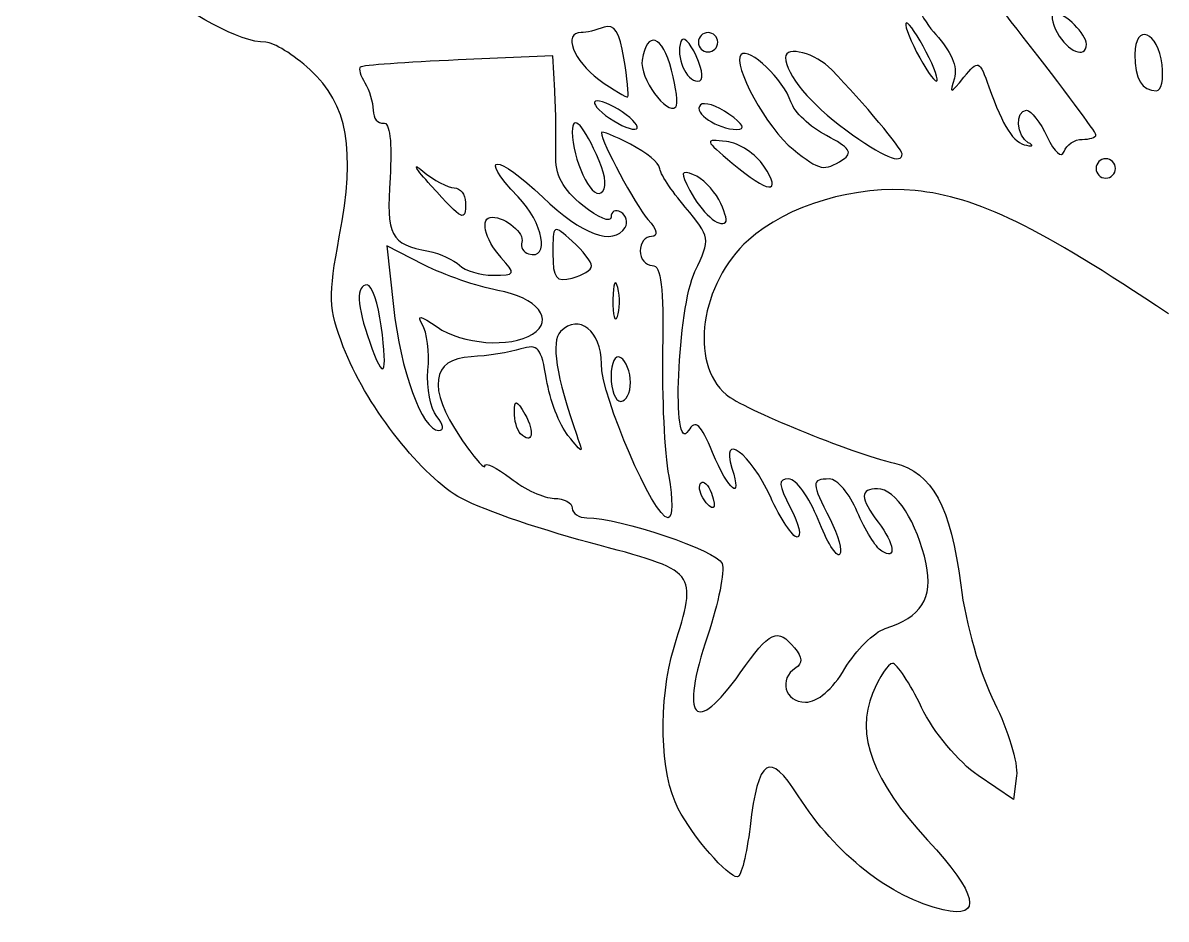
# Model space of a CAD drawing. Extents: x 0 to 45.7, y -0.3 to 36.
# Drawn here: x 20.71 to 28.83, y 0.25 to 6.6 of the extents above; entities that cross this region are included whole.
import ezdxf

# ---------------------------------------------------------------- set-up
doc = ezdxf.new("R2010")
doc.units = 0
doc.layers.add('Image', color=7, linetype='CONTINUOUS')

msp = doc.modelspace()

# ---------------------------------------------------------------- linework, layer by layer
at = {"layer": 'Image', "color": 7}
for points in [[(25.644408, 6.465969)], [(28.260428, 6.452237)], [(24.978664, 6.352605)], [(25.490645, 6.370359)], [(27.124535, 6.39697)], [(25.316914, 6.268965)], [(28.79855, 6.305602)], [(24.994447, 5.951617)], [(25.724114, 5.956486)], [(24.802639, 5.624893)], [(26.532182, 5.633757)], [(26.952436, 5.674728)], [(25.971925, 5.588063)], [(28.466989, 5.570802)], [(23.609194, 5.449175)], [(25.651909, 5.350218)], [(24.749431, 4.879687)], [(24.934854, 4.725927)], [(23.255831, 4.453345)], [(25.024816, 4.052169)], [(23.650815, 3.811845)], [(24.244531, 3.689195)], [(25.538362, 3.234801)]]:
    msp.add_lwpolyline(points, close=True, dxfattribs=at)
for points in [[(24.487877, 6.124647), (24.473907, 6.368776), (23.802689, 6.34049)], [(23.558383, 4.887485), (23.296715, 5.021486), (23.3428, 4.590497)], [(24.105961, 4.939322), (24.10609, 4.939343)], [(25.803896, 1.992431), (25.803767, 1.992487)], [(27.764913, 1.260925), (27.743693, 1.092925), (27.492897, 1.264053)]]:
    msp.add_lwpolyline(points, dxfattribs=at)
for points in [[(22.436206, 6.465807), (22.059499, 6.465807), (21.091913, 7.224808), (20.712481, 7.817961)], [(27.81253, 6.502291), (27.341325, 7.105092), (27.185241, 7.368456), (27.365055, 7.257326)], [(26.980615, 6.946845), (27.002707, 6.813915), (27.097976, 6.621996), (27.192226, 6.520351)], [(28.037739, 6.672535), (28.00607, 6.672535), (28.013423, 6.610574), (28.053905, 6.534848)], [(28.260455, 6.452237), (28.260455, 6.524635), (28.110933, 6.672535), (28.037739, 6.672535)], [(24.837464, 6.572776), (24.782856, 6.551794), (24.709733, 6.534631), (24.674959, 6.534631)], [(24.978667, 6.352645), (24.948271, 6.539724), (24.909393, 6.600377), (24.837464, 6.572776)], [(26.983316, 6.603505), (26.964372, 6.603505), (26.996942, 6.510564), (27.05569, 6.39697)], [(27.124535, 6.39697), (27.065803, 6.510564), (27.002255, 6.603505), (26.983316, 6.603505)], [(28.798573, 6.305602), (28.770432, 6.542703), (28.604676, 6.606119), (28.604676, 6.379751)], [(24.674959, 6.534631), (24.543365, 6.534631), (24.619256, 6.334116), (24.800943, 6.201768)], [(25.316948, 6.268965), (25.252612, 6.517226), (25.141267, 6.554641), (25.107202, 6.33945)], [(25.490639, 6.370359), (25.445562, 6.469308), (25.396815, 6.514755), (25.38235, 6.471348)], [(25.575552, 6.534819), (25.537682, 6.534819), (25.506716, 6.503841), (25.506716, 6.465969)], [(25.644408, 6.465969), (25.644408, 6.503836), (25.61343, 6.534819), (25.575552, 6.534819)], [(27.192226, 6.520351), (27.299253, 6.404932), (27.348825, 6.288883), (27.324267, 6.211291)], [(28.328858, 5.809483), (28.328858, 5.827184), (28.096516, 6.139006), (27.81253, 6.502291)], [(28.053905, 6.534848), (28.126663, 6.398883), (28.260428, 6.345374), (28.260428, 6.452237)], [(22.750704, 6.271089), (22.633451, 6.378185), (22.491922, 6.465807), (22.436206, 6.465807)], [(25.38235, 6.471348), (25.345793, 6.361598), (25.419305, 6.190434), (25.50308, 6.190434)], [(25.506716, 6.465969), (25.506716, 6.428099), (25.537693, 6.397121), (25.575552, 6.397121)], [(25.575552, 6.397121), (25.61342, 6.397121), (25.644408, 6.428133), (25.644408, 6.465969)], [(26.163847, 6.042883), (26.114332, 6.198892), (25.866042, 6.434991), (25.810209, 6.379156)], [(26.453317, 6.271505), (26.340851, 6.388639), (26.126308, 6.445424), (26.126308, 6.358039)], [(23.802689, 6.34049), (23.433513, 6.324932), (23.12061, 6.302342), (23.107355, 6.29025)], [(25.00535, 6.079163), (25.013737, 6.087524), (25.001725, 6.210582), (24.978664, 6.352605)], [(25.107202, 6.33945), (25.087437, 6.214355), (25.282793, 5.943587), (25.346727, 6.007519)], [(25.50308, 6.190434), (25.546691, 6.190434), (25.542064, 6.257445), (25.490645, 6.370359)], [(25.810209, 6.379156), (25.742962, 6.311909), (25.995799, 5.850541), (26.178753, 5.706626)], [(26.126308, 6.358039), (26.126308, 6.239069), (26.305082, 6.02387), (26.553283, 5.84408)], [(27.05569, 6.39697), (27.114433, 6.283379), (27.177989, 6.190449), (27.196917, 6.190449)], [(27.196917, 6.190449), (27.215861, 6.190449), (27.183291, 6.283379), (27.124535, 6.39697)], [(27.391654, 6.217694), (27.494429, 6.343546), (27.500988, 6.341011), (27.569343, 6.148846)], [(28.604676, 6.379751), (28.604676, 6.205279), (28.654513, 6.121597), (28.758415, 6.121597)], [(22.958542, 5.086097), (23.075832, 5.707732), (23.02019, 6.024944), (22.750704, 6.271089)], [(23.107355, 6.29025), (23.094073, 6.278212), (23.108413, 6.22751), (23.139967, 6.177665)], [(25.346727, 6.007519), (25.363343, 6.024135), (25.350008, 6.141753), (25.316914, 6.268965)], [(26.952436, 5.674728), (26.952436, 5.70974), (26.68051, 6.034874), (26.453317, 6.271505)], [(28.758415, 6.121597), (28.792483, 6.121597), (28.810548, 6.204398), (28.79855, 6.305602)], [(23.139967, 6.177665), (23.171125, 6.127814), (23.197488, 6.04056), (23.198499, 5.983762)], [(24.800943, 6.201768), (24.904999, 6.125965), (24.996981, 6.070791), (25.00535, 6.079163)], [(27.324267, 6.211291), (27.288236, 6.097443), (27.293871, 6.097991), (27.391654, 6.217694)], [(24.49465, 5.673974), (24.498645, 5.78757), (24.495444, 5.990374), (24.487877, 6.124647)], [(27.569343, 6.148846), (27.671001, 5.863096), (27.741823, 5.75328), (27.836356, 5.734854)], [(24.78791, 6.050508), (24.747817, 6.049715), (24.775183, 6.002825), (24.848648, 5.947233)], [(24.994447, 5.951617), (24.920943, 6.007214), (24.828005, 6.051704), (24.78791, 6.050508)], [(25.521471, 6.021592), (25.466237, 5.966349), (25.640836, 5.848702), (25.780197, 5.847247)], [(25.724114, 5.956486), (25.637521, 6.017144), (25.546321, 6.046442), (25.521471, 6.021592)], [(26.416588, 5.804062), (26.300171, 5.864265), (26.186437, 5.971731), (26.163847, 6.042883)], [(23.198499, 5.983762), (23.199292, 5.926977), (23.232603, 5.886096), (23.272042, 5.892938)], [(24.802607, 5.624893), (24.694832, 5.878775), (24.611747, 5.968059), (24.611747, 5.830001)], [(24.848648, 5.947233), (24.922149, 5.891647), (25.015095, 5.847144), (25.055182, 5.848356)], [(25.055182, 5.848356), (25.095277, 5.849149), (25.067935, 5.896031), (24.994447, 5.951617)], [(25.780197, 5.847247), (25.845531, 5.846453), (25.825608, 5.885434), (25.724114, 5.956486)], [(27.848659, 5.75364), (27.764098, 5.795558), (27.753647, 5.983696), (27.835906, 5.983696)], [(27.835906, 5.983696), (27.867683, 5.983696), (27.933712, 5.8985), (27.982618, 5.794367)], [(23.272042, 5.892938), (23.317403, 5.90077), (23.33437, 5.757849), (23.318225, 5.504529)], [(26.553283, 5.84408), (26.819208, 5.651439), (26.952436, 5.594913), (26.952436, 5.674728)], [(24.611747, 5.830001), (24.611747, 5.638342), (24.745674, 5.353811), (24.815551, 5.39701)], [(25.025046, 5.742996), (24.911449, 5.801733), (24.818512, 5.838267), (24.818512, 5.824183)], [(24.818512, 5.824183), (24.818512, 5.759167), (25.056142, 5.317238), (25.149056, 5.20946)], [(25.705355, 5.761961), (25.546776, 5.780403), (25.548226, 5.775058), (25.747677, 5.607404)], [(25.971923, 5.58801), (25.915635, 5.673204), (25.795683, 5.751483), (25.705355, 5.761961)], [(26.532182, 5.633757), (26.606406, 5.68076), (26.580101, 5.719506), (26.416588, 5.804062)], [(27.982618, 5.794367), (28.033905, 5.685197), (28.084713, 5.641488), (28.10267, 5.691116)], [(28.10267, 5.691116), (28.119762, 5.73845), (28.177695, 5.777161), (28.231329, 5.777161)], [(28.231329, 5.777161), (28.284974, 5.777161), (28.328858, 5.79174), (28.328858, 5.809483)], [(24.227291, 5.370289), (23.929563, 5.681051), (24.078314, 5.678315), (24.402255, 5.367009)], [(25.231572, 5.5744), (25.231572, 5.608397), (25.13864, 5.684255), (25.025046, 5.742996)], [(26.178753, 5.706626), (26.373326, 5.553575), (26.39763, 5.548566), (26.532182, 5.633757)], [(27.836356, 5.734854), (27.881957, 5.725938), (27.887463, 5.73459), (27.848659, 5.75364)], [(23.609194, 5.449175), (23.497979, 5.571638), (23.471385, 5.618104), (23.550102, 5.552445)], [(24.687286, 5.307316), (24.541778, 5.423921), (24.489422, 5.523584), (24.49465, 5.673974)], [(24.815551, 5.39701), (24.857207, 5.422754), (24.852347, 5.507656), (24.802639, 5.624893)], [(25.747677, 5.607404), (26.003982, 5.391959), (26.107366, 5.383008), (25.971925, 5.588063)], [(28.398147, 5.639649), (28.36028, 5.639649), (28.329294, 5.608674), (28.329294, 5.570802)], [(28.466989, 5.570802), (28.466989, 5.608669), (28.435977, 5.639649), (28.398147, 5.639649)], [(23.550102, 5.552445), (23.628807, 5.486773), (23.729487, 5.433036), (23.773828, 5.433036)], [(25.414037, 5.295767), (25.31368, 5.415028), (25.231572, 5.540412), (25.231572, 5.5744)], [(25.472613, 5.526664), (25.382171, 5.561388), (25.378186, 5.544153), (25.446605, 5.41429)], [(25.65189, 5.350218), (25.611975, 5.424722), (25.531343, 5.504135), (25.472613, 5.526664)], [(28.329294, 5.570802), (28.329294, 5.532932), (28.360272, 5.50196), (28.398147, 5.50196)], [(28.398147, 5.50196), (28.436017, 5.50196), (28.466989, 5.532937), (28.466989, 5.570802)], [(23.318225, 5.504529), (23.29182, 5.090627), (23.320871, 5.035252), (23.590866, 4.983238)], [(23.854466, 5.329776), (23.854466, 5.188116), (23.839728, 5.19528), (23.609194, 5.449175)], [(27.046361, 5.414253), (26.631795, 5.45706), (26.134248, 5.309313), (25.861676, 5.06252)], [(23.773828, 5.433036), (23.818199, 5.433036), (23.854466, 5.386567), (23.854466, 5.329776)], [(24.301975, 4.964706), (24.454791, 4.91843), (24.405933, 5.18384), (24.227291, 5.370289)], [(24.402255, 5.367009), (24.680732, 5.099446), (24.90397, 5.017753), (24.987472, 5.152862)], [(25.446605, 5.41429), (25.529213, 5.257402), (25.655301, 5.145607), (25.699637, 5.189944)], [(28.843058, 4.53938), (27.920528, 5.158035), (27.487949, 5.36867), (27.046361, 5.414253)], [(24.8871, 5.225324), (24.8871, 5.182334), (24.797183, 5.219239), (24.687286, 5.307316)], [(24.957077, 5.260191), (24.918575, 5.283977), (24.8871, 5.268261), (24.8871, 5.225324)], [(25.482882, 4.840664), (25.594256, 5.07422), (25.592896, 5.083197), (25.414037, 5.295767)], [(25.699637, 5.189944), (25.713316, 5.203623), (25.691752, 5.275695), (25.651909, 5.350218)], [(24.10609, 4.939343), (23.987988, 5.069847), (23.953706, 5.227298), (24.043791, 5.225459)], [(24.043791, 5.225459), (24.141116, 5.223607), (24.2748, 5.110637), (24.253956, 5.04809)], [(24.987472, 5.152862), (25.009247, 5.18802), (24.995595, 5.236402), (24.957077, 5.260191)], [(25.149056, 5.20946), (25.215475, 5.132415), (25.224254, 5.088989), (25.173424, 5.088989)], [(24.611747, 5.054442), (24.476913, 5.176469), (24.474058, 5.174688), (24.474058, 4.968289)], [(22.986866, 4.305077), (22.882636, 4.57799), (22.879424, 4.666687), (22.958542, 5.086097)], [(24.253956, 5.04809), (24.242473, 5.013697), (24.264089, 4.976171), (24.301975, 4.964706)], [(24.749431, 4.879687), (24.749431, 4.907358), (24.687482, 4.98591), (24.611747, 5.054442)], [(25.173424, 5.088989), (25.129731, 5.088989), (25.093922, 5.042515), (25.093922, 4.985717)], [(25.861676, 5.06252), (25.520506, 4.753613), (25.439509, 4.192693), (25.703487, 3.967119)], [(23.590866, 4.983238), (23.673419, 4.967363), (23.772667, 4.922627), (23.811423, 4.883886)], [(24.474058, 4.968289), (24.474058, 4.791425), (24.496177, 4.763331), (24.611747, 4.793542)], [(25.093922, 4.985717), (25.093922, 4.928916), (25.132665, 4.882473), (25.17997, 4.882492)], [(24.083701, 4.705967), (23.938693, 4.732081), (23.70229, 4.813782), (23.558383, 4.887485)], [(23.811423, 4.883886), (23.850161, 4.845143), (23.957936, 4.813425), (24.050885, 4.813425)], [(24.050885, 4.813425), (24.210262, 4.813425), (24.2134, 4.820648), (24.105961, 4.939322)], [(24.611747, 4.793542), (24.687482, 4.813332), (24.749431, 4.85211), (24.749431, 4.879687)], [(25.17997, 4.882492), (25.243182, 4.882513), (25.262684, 4.723575), (25.253448, 4.283627)], [(24.934828, 4.725927), (24.917339, 4.792917), (24.901996, 4.754724), (24.900506, 4.641178)], [(25.435974, 3.71097), (25.314673, 3.519149), (25.35876, 4.580329), (25.482882, 4.840664)], [(23.156972, 4.744612), (23.07589, 4.744612), (23.08183, 4.602673), (23.174011, 4.338309)], [(23.255818, 4.453345), (23.234334, 4.613545), (23.189849, 4.744612), (23.156972, 4.744612)], [(24.932209, 4.519401), (24.950994, 4.566015), (24.952238, 4.658945), (24.934854, 4.725927)], [(24.32919, 4.394557), (24.489229, 4.495895), (24.363366, 4.655558), (24.083701, 4.705967)], [(24.900506, 4.641178), (24.899448, 4.52759), (24.913418, 4.472792), (24.932209, 4.519401)], [(23.3428, 4.590497), (23.391261, 4.137326), (23.546866, 3.71202), (23.664203, 3.71202)], [(24.818416, 4.185628), (24.818416, 4.418915), (24.659351, 4.544399), (24.528948, 4.413996)], [(23.547337, 4.464979), (23.504707, 4.533866), (23.535007, 4.528595), (23.651837, 4.446775)], [(23.587612, 4.139829), (23.598407, 4.265331), (23.580309, 4.411636), (23.547337, 4.464979)], [(23.174011, 4.338309), (23.274479, 4.05009), (23.304298, 4.092008), (23.255831, 4.453345)], [(23.651837, 4.446775), (23.829013, 4.322675), (24.173699, 4.296108), (24.32919, 4.394557)], [(24.528948, 4.413996), (24.458709, 4.343757), (24.497426, 4.095053), (24.643727, 3.677688)], [(23.800287, 3.243638), (23.513078, 3.419213), (23.138525, 3.907974), (22.986866, 4.305077)], [(24.429041, 4.073442), (24.39301, 4.298801), (24.367549, 4.328927), (24.245791, 4.290279)], [(23.893436, 4.235037), (23.611464, 4.221172), (23.582418, 4.007891), (23.815762, 3.664488)], [(24.245791, 4.290279), (24.168019, 4.265567), (24.009469, 4.240741), (23.893436, 4.235037)], [(24.955968, 4.228337), (24.91695, 4.25252), (24.887129, 4.194598), (24.887129, 4.094709)], [(25.024816, 4.052169), (25.024816, 4.125655), (24.993838, 4.204935), (24.955968, 4.228337)], [(25.253448, 4.283627), (25.246516, 3.954228), (25.265777, 3.551479), (25.29621, 3.388622)], [(23.650802, 3.811835), (23.605249, 3.866738), (23.576801, 4.014331), (23.587612, 4.139829)], [(25.291342, 3.092518), (25.190392, 3.092518), (24.818416, 3.952289), (24.818416, 4.185628)], [(24.581428, 3.675836), (24.520635, 3.750573), (24.452063, 3.929498), (24.429041, 4.073442)], [(24.887129, 4.094709), (24.887129, 3.997819), (24.918143, 3.918536), (24.955968, 3.918536)], [(24.955968, 3.918536), (24.993838, 3.918536), (25.024816, 3.978665), (25.024816, 4.052169)], [(24.200756, 3.844066), (24.202608, 3.933583), (24.21589, 3.930596), (24.275908, 3.82745)], [(25.703487, 3.967119), (25.822795, 3.865172), (26.582712, 3.5554), (26.899469, 3.479599)], [(24.244589, 3.689166), (24.219295, 3.714407), (24.199615, 3.784114), (24.200756, 3.844066)], [(24.275908, 3.82745), (24.350042, 3.699976), (24.328542, 3.605203), (24.244531, 3.689195)], [(23.664203, 3.71202), (23.704698, 3.71202), (23.699033, 3.753624), (23.650815, 3.811845)], [(25.607948, 3.55608), (25.523194, 3.758934), (25.486938, 3.791586), (25.435974, 3.71097)], [(23.815762, 3.664488), (23.912859, 3.52161), (23.992287, 3.429641), (23.992287, 3.46011)], [(24.643727, 3.677688), (24.691644, 3.540845), (24.691305, 3.540845), (24.581428, 3.675836)], [(26.01786, 3.243135), (25.876919, 3.55037), (25.661166, 3.710092), (25.745338, 3.444878)], [(23.992287, 3.46011), (23.992287, 3.490579), (24.073919, 3.451299), (24.173678, 3.372818)], [(25.745338, 3.444878), (25.822772, 3.200902), (25.722346, 3.28214), (25.607948, 3.55608)], [(26.899469, 3.479599), (27.166435, 3.415713), (27.299184, 3.171348), (27.369008, 2.615249)], [(24.173678, 3.372818), (24.273445, 3.294348), (24.412854, 3.230147), (24.483477, 3.230147)], [(25.29621, 3.388622), (25.326968, 3.223768), (25.324933, 3.092518), (25.291342, 3.092518)], [(25.538307, 3.234782), (25.51333, 3.27519), (25.507657, 3.322971), (25.525792, 3.341013)], [(25.525792, 3.341013), (25.543837, 3.359057), (25.576952, 3.325958), (25.59937, 3.267593)], [(26.148739, 3.367895), (26.071229, 3.367895), (26.073433, 3.33058), (26.160989, 3.161363)], [(26.356308, 3.080297), (26.29417, 3.238476), (26.200761, 3.367895), (26.148739, 3.367895)], [(26.435402, 3.367895), (26.307111, 3.367895), (26.307667, 3.341317), (26.441408, 3.082697)], [(26.634901, 3.135339), (26.581463, 3.263244), (26.491687, 3.367895), (26.435402, 3.367895)], [(25.59937, 3.267593), (25.645937, 3.146284), (25.606276, 3.124946), (25.538362, 3.234801)], [(26.7787, 3.299047), (26.651766, 3.299047), (26.652806, 3.233589), (26.782695, 3.062152)], [(27.12312, 2.765964), (27.062313, 3.057606), (26.906317, 3.299047), (26.7787, 3.299047)], [(24.731829, 2.917094), (24.343713, 3.020747), (23.924522, 3.167687), (23.800287, 3.243638)], [(24.483477, 3.230147), (24.554097, 3.230147), (24.611877, 3.199172), (24.611877, 3.161297)], [(26.208961, 2.954826), (26.176639, 2.954826), (26.090613, 3.084562), (26.01786, 3.243135)], [(24.611877, 3.161297), (24.611877, 3.12343), (24.65883, 3.092455), (24.716184, 3.092455)], [(24.716184, 3.092455), (24.948973, 3.092455), (25.640235, 2.85874), (25.674935, 2.768305)], [(26.160989, 3.161363), (26.219724, 3.047772), (26.241312, 2.954826), (26.208961, 2.954826)], [(26.807937, 2.855904), (26.766196, 2.881674), (26.688345, 3.007436), (26.634901, 3.135339)], [(26.50951, 2.832951), (26.487417, 2.810832), (26.418429, 2.922129), (26.356308, 3.080297)], [(26.441408, 3.082697), (26.50099, 2.967465), (26.531645, 2.855086), (26.50951, 2.832951)], [(26.782695, 3.062152), (26.901753, 2.904732), (26.915882, 2.789165), (26.807937, 2.855904)], [(25.335011, 2.174491), (25.50131, 2.722635), (25.512774, 2.708533), (24.731829, 2.917094)], [(25.674935, 2.768305), (25.695414, 2.714994), (25.649641, 2.485727), (25.573166, 2.258828)], [(26.833707, 2.306847), (27.088647, 2.387762), (27.173798, 2.522843), (27.12312, 2.765964)], [(27.369008, 2.615249), (27.403695, 2.33897), (27.505875, 1.98202), (27.607888, 1.780701)], [(25.803767, 1.992487), (26.015143, 2.29126), (26.068538, 2.315689), (26.19007, 2.169258)], [(26.54666, 2.022387), (26.623852, 2.153232), (26.75303, 2.28124), (26.833707, 2.306847)], [(25.573166, 2.258828), (25.371354, 1.659749), (25.479884, 1.53445), (25.803896, 1.992431)], [(25.364642, 1.027166), (25.232839, 1.279203), (25.219523, 1.79398), (25.335011, 2.174491)], [(26.19007, 2.169258), (26.245177, 2.102858), (26.247842, 2.058003), (26.198457, 2.027507)], [(26.885362, 2.059818), (26.855511, 2.059818), (26.791191, 1.963705), (26.742539, 1.846227)], [(27.090906, 1.747506), (27.007748, 1.919274), (26.915265, 2.059818), (26.885362, 2.059818)], [(26.198457, 2.027507), (26.073677, 1.950389), (26.119979, 1.784484), (26.266278, 1.784484)], [(26.266278, 1.784484), (26.352982, 1.784484), (26.459739, 1.87508), (26.54666, 2.022387)], [(26.742539, 1.846227), (26.621159, 1.553169), (26.744391, 1.225828), (27.133282, 0.806373)], [(27.492897, 1.264053), (27.352784, 1.359658), (27.175362, 1.573026), (27.090906, 1.747506)], [(27.607888, 1.780701), (27.705932, 1.587213), (27.776602, 1.353313), (27.764913, 1.260925)], [(26.215041, 1.12113), (26.010494, 1.44179), (25.931479, 1.390966), (25.873503, 0.901412)], [(27.244577, 0.311186), (26.868921, 0.398337), (26.481877, 0.702828), (26.215041, 1.12113)], [(25.784068, 0.545258), (25.714951, 0.545258), (25.468684, 0.828206), (25.364642, 1.027166)], [(25.873503, 0.901412), (25.850352, 0.705529), (25.810058, 0.545258), (25.784068, 0.545258)], [(27.133282, 0.806373), (27.48842, 0.423552), (27.528481, 0.245317), (27.244577, 0.311186)]]:
    msp.add_open_spline(points, degree=3, dxfattribs=at)

doc.saveas('drawing.dxf')
